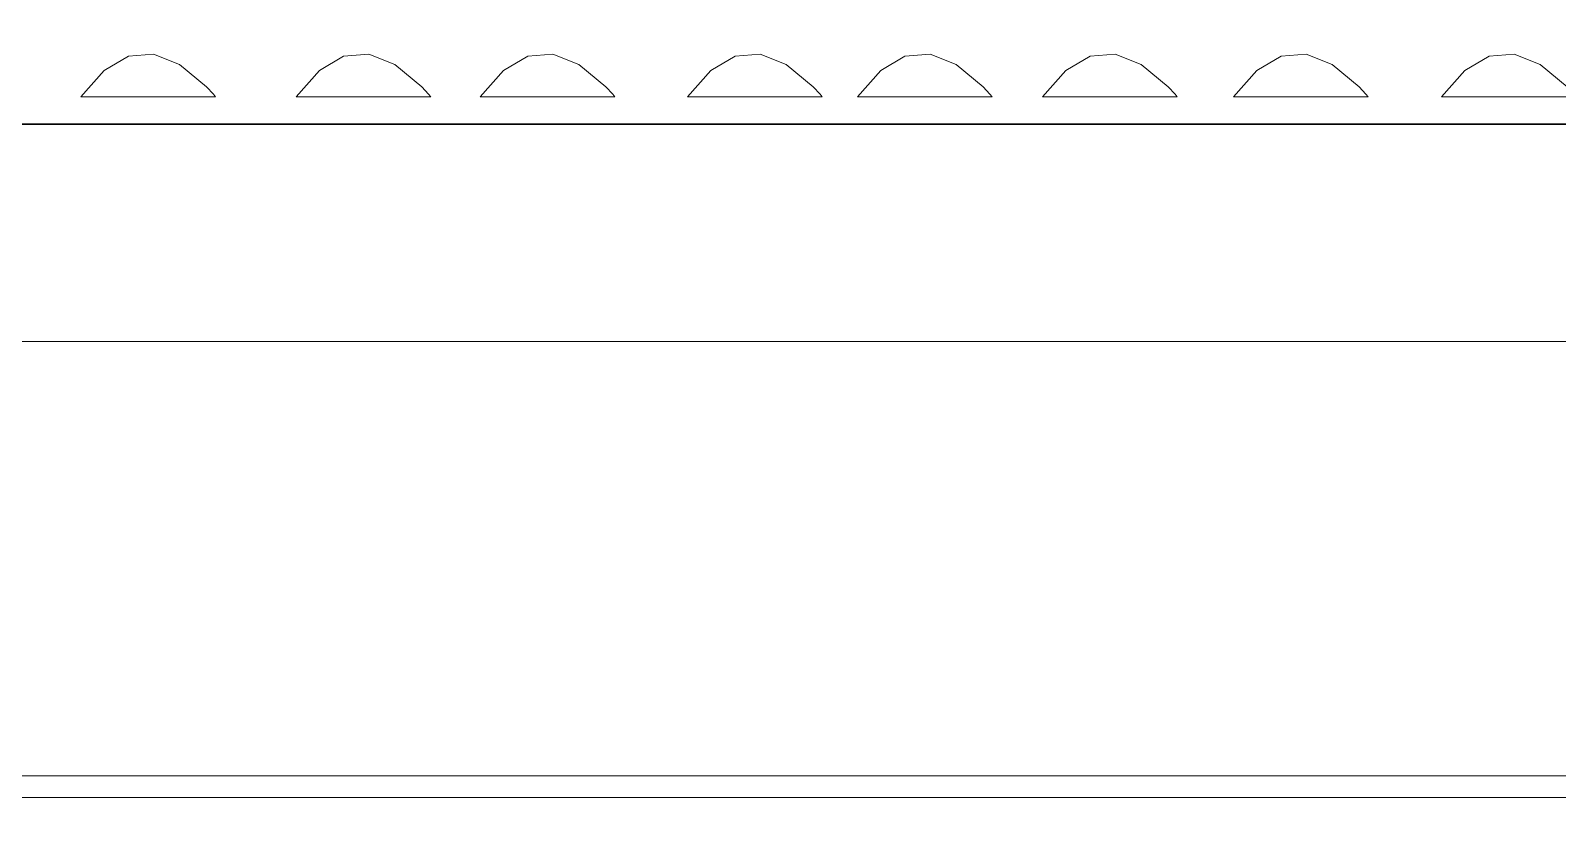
# Model space of a CAD drawing. Header units: inches. Extents: x 249 to 1192, y -18 to 440.
# Drawn here: x 719.818 to 720.522, y 263.557 to 263.928 of the extents above; entities that cross this region are included whole.
import ezdxf

# ---------------------------------------------------------------- set-up
doc = ezdxf.new("R2010")
doc.units = ezdxf.units.IN
doc.header["$MEASUREMENT"] = 0
for name, color, linetype, lineweight in [('KACA', 141, 'Continuous', 30), ('KUSEN', 16, 'Continuous', 15), ('LANTAI', 135, 'Continuous', 9)]:
    doc.layers.add(name, color=color, linetype=linetype, lineweight=lineweight)

# ---------------------------------------------------------------- blocks, each defined once
blk = doc.blocks.new('GORGA')
blk.add_lwpolyline([(366.59218, 151.19092), (367.59218, 151.19092), (367.59218, 149.19092), (366.59218, 149.19092)], close=True)
blk.add_lwpolyline([(366.59218, 151.19092), (367.59218, 151.19092), (367.59218, 149.19092), (366.59218, 149.19092)], close=True)
at = {"lineweight": 9}
for points in [[(366.78092, 149.2035), (366.77016, 149.21571), (366.75899, 149.22229), (366.74741, 149.22323), (366.73542, 149.21853), (366.72302, 149.20819), (366.71986, 149.20473), (366.71884, 149.2035), (366.7195, 149.2035), (366.72851, 149.2035), (366.76127, 149.2035), (366.77519, 149.2035), (366.78092, 149.2035)], [(366.78092, 149.2035), (366.77016, 149.21571), (366.75899, 149.22229), (366.74741, 149.22323), (366.73542, 149.21853), (366.72302, 149.20819), (366.71986, 149.20473), (366.71884, 149.2035), (366.7195, 149.2035), (366.72851, 149.2035), (366.76127, 149.2035), (366.77519, 149.2035), (366.78092, 149.2035)], [(366.87673, 149.2035), (366.86597, 149.21571), (366.8548, 149.22229), (366.84322, 149.22323), (366.83123, 149.21853), (366.81883, 149.20819), (366.81567, 149.20473), (366.81465, 149.2035), (366.8153, 149.2035), (366.82431, 149.2035), (366.85707, 149.2035), (366.871, 149.2035), (366.87673, 149.2035)], [(366.87673, 149.2035), (366.86597, 149.21571), (366.8548, 149.22229), (366.84322, 149.22323), (366.83123, 149.21853), (366.81883, 149.20819), (366.81567, 149.20473), (366.81465, 149.2035), (366.8153, 149.2035), (366.82431, 149.2035), (366.85707, 149.2035), (366.871, 149.2035), (366.87673, 149.2035)], [(366.96467, 149.2035), (366.95391, 149.21571), (366.94274, 149.22229), (366.93116, 149.22323), (366.91917, 149.21853), (366.90677, 149.20819), (366.90361, 149.20473), (366.90259, 149.2035), (366.90324, 149.2035), (366.91225, 149.2035), (366.94501, 149.2035), (366.95894, 149.2035), (366.96467, 149.2035)], [(366.96467, 149.2035), (366.95391, 149.21571), (366.94274, 149.22229), (366.93116, 149.22323), (366.91917, 149.21853), (366.90677, 149.20819), (366.90361, 149.20473), (366.90259, 149.2035), (366.90324, 149.2035), (366.91225, 149.2035), (366.94501, 149.2035), (366.95894, 149.2035), (366.96467, 149.2035)], [(367.04996, 149.2035), (367.0392, 149.21571), (367.02803, 149.22229), (367.01645, 149.22323), (367.00446, 149.21853), (366.99206, 149.20819), (366.9889, 149.20473), (366.98789, 149.2035), (366.98854, 149.2035), (366.99755, 149.2035), (367.03031, 149.2035), (367.04423, 149.2035), (367.04996, 149.2035)], [(367.04996, 149.2035), (367.0392, 149.21571), (367.02803, 149.22229), (367.01645, 149.22323), (367.00446, 149.21853), (366.99206, 149.20819), (366.9889, 149.20473), (366.98789, 149.2035), (366.98854, 149.2035), (366.99755, 149.2035), (367.03031, 149.2035), (367.04423, 149.2035), (367.04996, 149.2035)], [(367.12819, 149.2035), (367.11743, 149.21571), (367.10626, 149.22229), (367.09468, 149.22323), (367.08269, 149.21853), (367.07029, 149.20819), (367.06713, 149.20473), (367.06611, 149.2035), (367.06677, 149.2035), (367.07577, 149.2035), (367.10854, 149.2035), (367.12246, 149.2035), (367.12819, 149.2035)], [(367.12819, 149.2035), (367.11743, 149.21571), (367.10626, 149.22229), (367.09468, 149.22323), (367.08269, 149.21853), (367.07029, 149.20819), (367.06713, 149.20473), (367.06611, 149.2035), (367.06677, 149.2035), (367.07577, 149.2035), (367.10854, 149.2035), (367.12246, 149.2035), (367.12819, 149.2035)], [(367.22371, 149.2035), (367.21295, 149.21571), (367.20178, 149.22229), (367.1902, 149.22323), (367.17821, 149.21853), (367.16581, 149.20819), (367.16265, 149.20473), (367.16163, 149.2035), (367.16229, 149.2035), (367.17129, 149.2035), (367.20405, 149.2035), (367.21798, 149.2035), (367.22371, 149.2035)], [(367.22371, 149.2035), (367.21295, 149.21571), (367.20178, 149.22229), (367.1902, 149.22323), (367.17821, 149.21853), (367.16581, 149.20819), (367.16265, 149.20473), (367.16163, 149.2035), (367.16229, 149.2035), (367.17129, 149.2035), (367.20405, 149.2035), (367.21798, 149.2035), (367.22371, 149.2035)], [(367.30854, 149.2035), (367.29778, 149.21571), (367.2866, 149.22229), (367.27502, 149.22323), (367.26304, 149.21853), (367.25064, 149.20819), (367.24747, 149.20473), (367.24646, 149.2035), (367.24711, 149.2035), (367.25612, 149.2035), (367.28888, 149.2035), (367.3028, 149.2035), (367.30854, 149.2035)], [(367.30854, 149.2035), (367.29778, 149.21571), (367.2866, 149.22229), (367.27502, 149.22323), (367.26304, 149.21853), (367.25064, 149.20819), (367.24747, 149.20473), (367.24646, 149.2035), (367.24711, 149.2035), (367.25612, 149.2035), (367.28888, 149.2035), (367.3028, 149.2035), (367.30854, 149.2035)], [(367.40769, 149.2035), (367.39693, 149.21571), (367.38576, 149.22229), (367.37418, 149.22323), (367.36219, 149.21853), (367.34979, 149.20819), (367.34663, 149.20473), (367.34561, 149.2035), (367.34627, 149.2035), (367.35527, 149.2035), (367.38803, 149.2035), (367.40196, 149.2035), (367.40769, 149.2035)], [(367.40769, 149.2035), (367.39693, 149.21571), (367.38576, 149.22229), (367.37418, 149.22323), (367.36219, 149.21853), (367.34979, 149.20819), (367.34663, 149.20473), (367.34561, 149.2035), (367.34627, 149.2035), (367.35527, 149.2035), (367.38803, 149.2035), (367.40196, 149.2035), (367.40769, 149.2035)]]:
    blk.add_lwpolyline(points, close=True, dxfattribs=at)
blk = doc.blocks.new('POTONGAN AA')
at = {"layer": 'KUSEN'}
for points in [[(716.28742, 128.30332), (714.98844, 128.30332), (714.98844, 128.40332), (716.28742, 128.40332)], [(716.13844, 128.10332), (715.13793, 128.10332), (715.13793, 128.30332), (716.13844, 128.30332)]]:
    blk.add_lwpolyline(points, close=True, dxfattribs=at)
at = {"layer": 'LANTAI'}
for points in [[(688.82773, 128.09332), (719.83767, 128.09332), (719.83767, 128.10332), (688.82773, 128.10332)], [(688.82773, 128.09332), (719.83767, 128.09332), (719.83767, 128.05332), (688.82773, 128.05332)]]:
    blk.add_lwpolyline(points, dxfattribs=at)
at = {"layer": 'KACA', "xscale": -1}
blk.add_blockref('GORGA', (1082.73011, -20.78759), dxfattribs=at)

msp = doc.modelspace()

# ---------------------------------------------------------------- block references
at = {"layer": 'KUSEN'}
msp.add_blockref('POTONGAN AA', (4.51886, 135.48142), dxfattribs=at)

doc.saveas('drawing.dxf')
